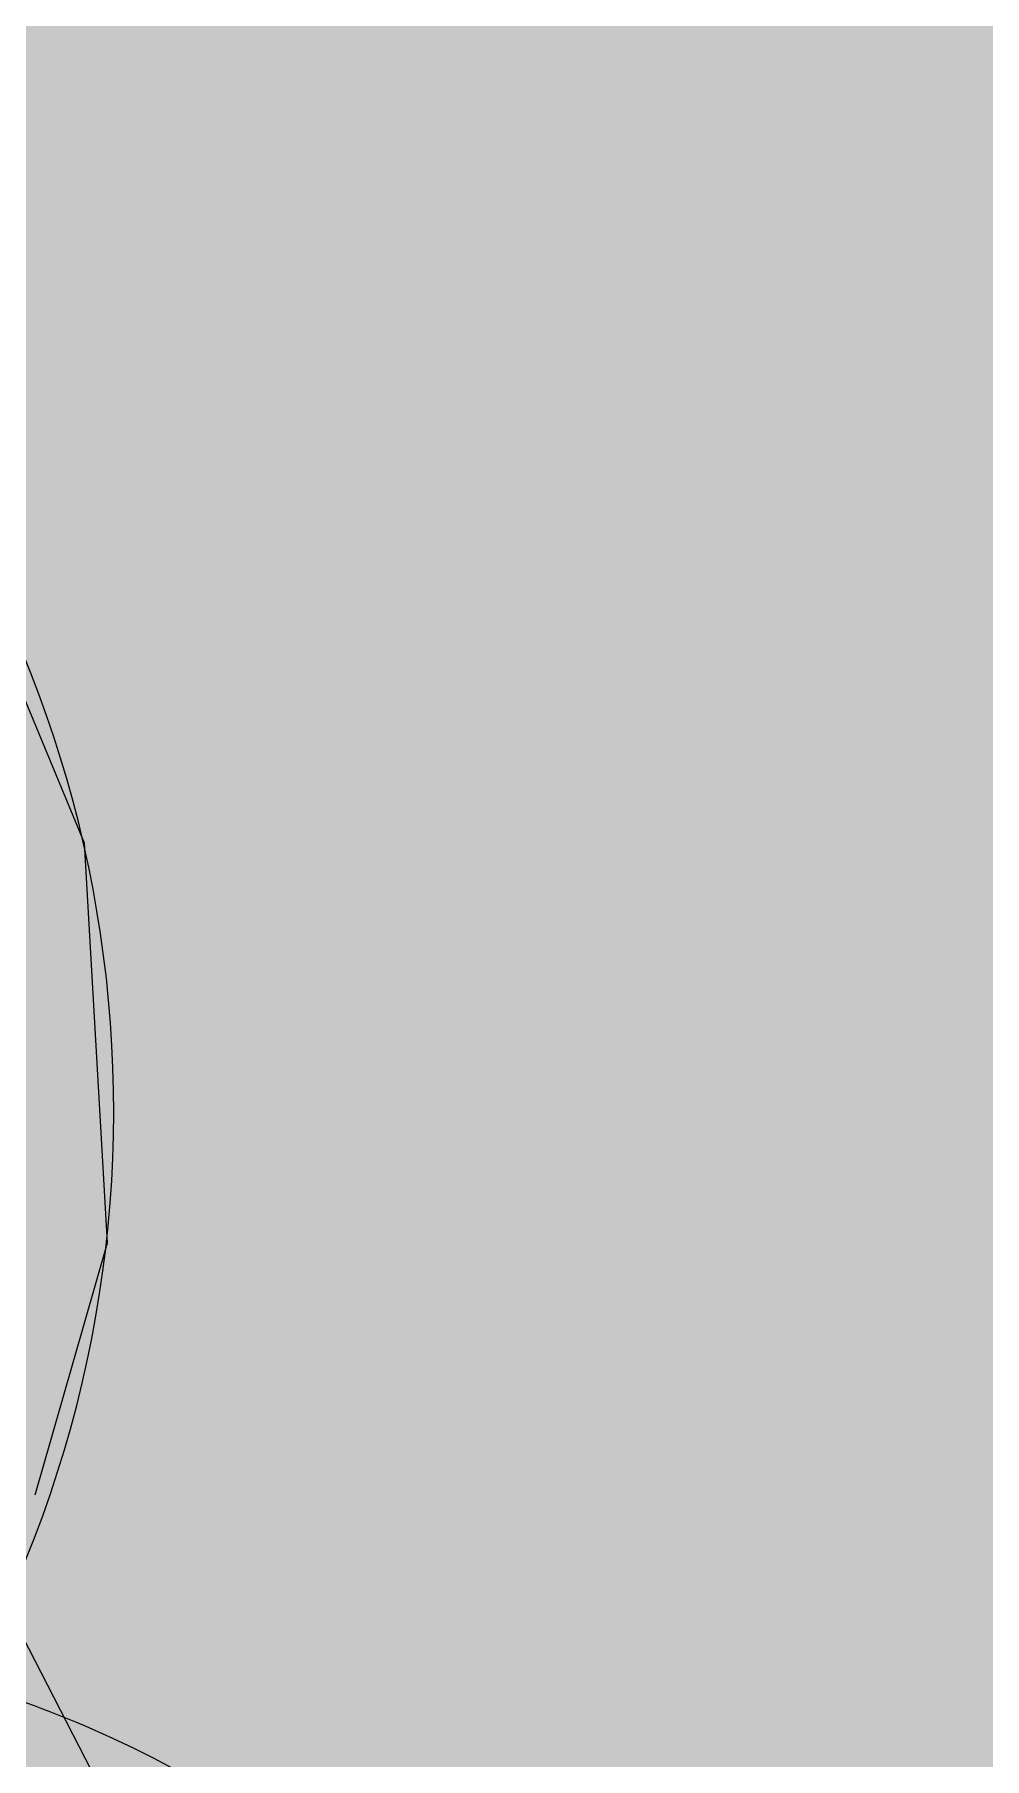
# Model space of a CAD drawing. Header units: metres. Extents: x 1.1 to 88.1, y -3.7 to 23.8.
# Drawn here: x 36.0743 to 36.102, y 13.2213 to 13.2717 of the extents above; entities that cross this region are included whole.
import ezdxf

# ---------------------------------------------------------------- set-up
doc = ezdxf.new("R2010")
doc.units = ezdxf.units.M
doc.layers.add('1095_ARQ_BASE_dwg', color=7, linetype='Continuous', lineweight=5, true_color=0x767676)
doc.layers.add('A-FLOR', color=7, linetype='Continuous', lineweight=9, true_color=0x007f00)
doc.layers.add('LAYOUT-WC_COZINHA', color=7, linetype='Continuous', lineweight=5)
doc.layers.add('P-SANR-FIXT', color=7, linetype='Continuous', lineweight=5)

# ---------------------------------------------------------------- blocks, each defined once
blk = doc.blocks.new('1095_ARQ_BASE_dwg_A$C331B23C5-4006145-TÉRREO')
at = {"layer": 'LAYOUT-WC_COZINHA', "color": 254, "true_color": 0xe6e6e6}
blk.add_arc((0.1988713163498231, 0.4000000485780205), 0.03065085100652094, 310.7110104648276, 318.4733296599587, dxfattribs=at)
at = {"layer": 'LAYOUT-WC_COZINHA', "color": 254, "true_color": 0xcecece}
blk.add_arc((0.1988713163498231, 0.4000000485780205), 0.03065085100652077, 234.1243636885577, 310.7110104648287, dxfattribs=at)
blk = doc.blocks.new('1095_ARQ_BASE_dwg-4006143-TÉRREO')
at = {"rotation": 205.7481327013867}
blk.add_blockref('1095_ARQ_BASE_dwg_A$C331B23C5-4006145-TÉRREO', (25.61855519253936, 25.56777039033227), dxfattribs=at)
blk = doc.blocks.new('USO_ESG_Cuba lavatório retângular - Uso geral-V17-TÉRREO')
at = {"layer": 'P-SANR-FIXT', "true_color": 0xf3f3f3, "transparency": 33554560}
h = blk.add_hatch(color=7, dxfattribs=at)
h.paths.add_polyline_path([(0.1869294648992958, -0.1449999999999638), (-0.1858498807490468, -0.1449999999999645), (-0.1858498807490473, -0.3576249999998923), (0.1869294648992942, -0.3576249999998917), (0.1869294648992931, -0.155004864629428)])
h.paths.add_polyline_path([(0.00927050983124101, -0.2214683045111077), (0.01763355756876456, -0.2257294901687157), (0.02427050983123543, -0.2323664424311898), (0.02533763338720663, -0.2344607903328069), (0.02882455396941386, -0.2401222811268648), (0.03077416322397839, -0.2503733809114127), (0.02875675427850976, -0.2602082421174107), (0.02313259905113772, -0.2689772181100238), (0.02216480677844325, -0.2697392606215328), (0.01763355756876565, -0.2742705098312082), (0.00927050983124101, -0.2785316954888161), (-7.580069905088749e-15, -0.2799999999999681), (-0.00927050983125617, -0.2785316954888162), (-0.0176335575687808, -0.2742705098312083), (-0.02427050983125817, -0.2676335575687428), (-0.02473141780717532, -0.2667289747331269), (-0.02908478655405304, -0.2596494302822089), (-0.03101667766111895, -0.2495096537525582), (-0.02896880295336283, -0.2398006921694953), (-0.02329843698090218, -0.2310628503781083), (-0.02107343893350811, -0.2291693715334463), (-0.01763355756878189, -0.2257294901687157), (-0.009270509831259419, -0.2214683045111164), (0.0004140862747577302, -0.2200655848228372), (0.008118853213330772, -0.2212859000222364)])
blk = doc.blocks.new('USO_ESG_Sifão de Uso Geral - Sifão para lavatório-V18-TÉRREO')
at = {"layer": 'P-SANR-FIXT', "color": 8, "true_color": 0x797979}
blk.add_line((-0.02248571543991451, -0.2158568159527935), (-0.02211088125451335, -0.2301286232599947), dxfattribs=at)
at = {"layer": 'P-SANR-FIXT', "color": 9, "true_color": 0xbcbcbc}
blk.add_line((-0.02444732064885335, -0.2257474015771525), (-0.02557307762372937, -0.2270080300985663), dxfattribs=at)
at = {"layer": 'P-SANR-FIXT', "color": 8, "true_color": 0x797979, "flags": 128}
blk.add_lwpolyline([(-0.02557307762372937, -0.2270080300985663), (-0.02954356584374939, -0.2314542034786133), (-0.03401207406082545, -0.2422574119664593), (-0.03434721384626821, -0.2482944531152156)], dxfattribs=at)
at = {"layer": 'P-SANR-FIXT', "color": 8, "true_color": 0x797979}
blk.add_arc((0, -0.2500000000000009), 0.03484968565129574, 129.898926265859, 269.9999999999996, dxfattribs=at)

msp = doc.modelspace()

# ---------------------------------------------------------------- hatches: boundary and pattern name
at = {"layer": 'A-FLOR', "true_color": 0x464646}
h = msp.add_hatch(color=49, dxfattribs=at)
h.paths.add_polyline_path([(35.95640017940524, 12.982056820301), (35.96553386908902, 12.98279563461369), (35.97389722288555, 12.98574404144079), (36.07780492791148, 13.0360481457151), (35.98882767557263, 13.06715123993177), (35.98850773424477, 13.06592424299721), (35.97435112971133, 13.0708782974), (35.9728722947903, 13.07277296593848), (35.97134334761612, 13.07303005115642), (35.97117659869728, 13.07289211370913), (35.97047014913964, 13.07233821404946), (35.96941645174642, 13.07059988831907), (35.9559086448954, 13.06408503837853), (35.95516029988034, 13.06516741165009), (35.90925956996143, 13.04302937170907), (35.93059841225694, 12.99911634617686), (35.93456726696273, 12.99306240644813), (35.94171338067567, 12.98704305914769), (35.94823556805198, 12.9837553395076), (35.95524202940625, 12.98229775522519)])
h.paths.add_polyline_path([(35.95524040330535, 13.00381200708835), (35.95130719906711, 13.0071122400303), (35.95229492964469, 13.00644111531336)])
h.paths.add_polyline_path([(36.14567306952529, 13.06859197350046), (36.28535459774672, 13.13612021063499), (36.29140853747543, 13.14008906534078), (36.29742788477589, 13.14723517905373), (36.30071560441597, 13.15375736643003), (36.30241412362256, 13.16192197778329), (36.30161727889995, 13.17123166950879), (36.29872690248278, 13.17941902126362), (36.17921568449689, 13.4268813995872), (36.1752468297911, 13.43293533931593), (36.16810071607815, 13.43895468661637), (36.16157852870185, 13.44224240625646), (36.15304321239335, 13.4439198874306), (36.14428022766481, 13.44320211115037), (36.13591687386827, 13.44025370432326), (35.82445949900711, 13.28987753512906), (35.81827111186139, 13.28575805470092), (35.81238621197794, 13.27876256671032), (35.80909849233786, 13.27224037933403), (35.80739997313127, 13.26407576798076), (35.80787248647725, 13.2557497498939), (35.81108719427106, 13.24657872450045), (35.89203638899654, 13.07913187942922), (35.93783898679571, 13.10122258999682), (35.93740252742933, 13.10245538651784), (35.95133298329751, 13.10891623396018), (35.95375686802793, 13.10889982500196), (35.95497461119565, 13.10926815389867), (35.95910426111265, 13.11058794891), (35.96361436866052, 13.11188699598474), (35.96957852926739, 13.11301198560398), (35.97918502770728, 13.11201083850775), (35.98631243901677, 13.11057264778827), (35.98849036856625, 13.11105864360524), (36.00256867685828, 13.10613198869916), (36.00222661448046, 13.10487655525244), (36.10285856791381, 13.06965904401265), (36.04411338982869, 13.19146054769178), (36.04079972272577, 13.19016661664476), (36.03906025165492, 13.19008319271557), (36.03690729835152, 13.19072377508708), (36.03548507951714, 13.19222672636415), (36.03498891395305, 13.19375065203501), (36.03556936420117, 13.1956974888182), (36.03609921684522, 13.1969584285182), (36.03530753248417, 13.19926704924911), (36.03630242428806, 13.19974688812162), (36.03326153990094, 13.20673726625443), (36.03023255721622, 13.20736739854657), (36.02173191463354, 13.21179881969269), (36.01532160189025, 13.21752061791597), (36.01033370090688, 13.22512897200414), (36.00748494546797, 13.23376904148304), (36.0069694735489, 13.24285201989607), (36.00900992117371, 13.25213089510516), (36.01291749113874, 13.25988274328197), (36.01897563307827, 13.26666987260045), (36.02658398716666, 13.27165777358406), (36.03522405664556, 13.27450652902296), (36.04432152914026, 13.27501898567591), (36.05321393243724, 13.27316906078186), (36.06185349347176, 13.26861364204266), (36.06812488776321, 13.26301584141246), (36.07311278874658, 13.25540748732428), (36.07596154418548, 13.24676741784537), (36.07647701610456, 13.23768443943234), (36.07462407594437, 13.2287775420537), (36.07338870784078, 13.22571894775144), (36.07701195706377, 13.2193812003463), (36.07814856492468, 13.21971502422255), (36.07920129523035, 13.21753230662124), (36.0814344316303, 13.21702457209077), (36.08261131035618, 13.21638897458841), (36.08347672017401, 13.21412804367677), (36.0832168637, 13.21238074668429), (36.08231721058919, 13.2105035245152), (36.07976569446203, 13.20865574579333), (36.07843053217864, 13.20801179359454), (36.14564013058678, 13.06866026867584)])
h.paths.add_polyline_path([(35.82915515991861, 13.26523554408065), (35.83245539286056, 13.26916874831889), (35.83178426814361, 13.26818101774131), (35.83139241950821, 13.26774201723779)])
h = msp.add_hatch(color=49, dxfattribs=at)
h.paths.add_polyline_path([(36.14292589671251, 13.06726700499644), (36.14559905771059, 13.06874542865396), (36.10431169516232, 13.15388040816113), (36.10174831299967, 13.15264408235976), (36.14289230565388, 13.06733665226933)])
h.paths.add_polyline_path([(36.10693238992199, 13.06823335497982), (36.07292551627532, 13.13874277346505), (36.07017834346252, 13.13741780496102), (36.10311045348547, 13.06957089325488), (36.10626751019131, 13.06846603862145)])
h.paths.add_polyline_path([(36.03968812249972, 13.18995988357179), (36.04277822754531, 13.190816595493), (36.08140865722719, 13.20971481953947), (36.08284832828737, 13.21132761117802), (36.08346002849289, 13.21307562014417), (36.08331720223508, 13.21501861512082), (36.08215504056026, 13.21666225909636), (36.08105693729933, 13.2172143714337), (36.07920129523035, 13.21753230662124), (36.07783090114228, 13.21977617917891), (36.07675666720727, 13.2193812003463), (36.07308229249376, 13.22571894775144), (36.06985124659116, 13.21987741232513), (36.06433887237734, 13.21378006024624), (36.05626020073295, 13.20868009817497), (36.0482224330079, 13.20602993030545), (36.03829493754802, 13.20569014689894), (36.03339044980189, 13.20644092846647), (36.03609921684522, 13.19964888064998), (36.03504648653956, 13.1991411461195), (36.03609921684522, 13.19663595528884), (36.03530753248417, 13.19523373669744), (36.03492752131933, 13.19346488562609), (36.03609921684522, 13.19137345477599), (36.03782260718247, 13.19032625684486), (36.03929728167125, 13.19003664179096)])
h.paths.add_polyline_path([(36.03326153990094, 13.20673726625443), (36.03031323386054, 13.21286471946198), (36.02852024245784, 13.21349360908261), (36.02743074019861, 13.21391197404023), (36.02469386693106, 13.21585359659503), (36.02005164987357, 13.21884940117481), (36.01378609091082, 13.22745889406151), (36.01138705701519, 13.23697052852138), (36.01291749113874, 13.24787313718083), (36.01379680973888, 13.25017328713777), (36.01536698920275, 13.25456073429233), (36.02167004894375, 13.2624194945808), (36.02912518364089, 13.26742033049996), (36.03767868570537, 13.26999433841584), (36.04735161153664, 13.26968830840488), (36.05601574945484, 13.26662448528818), (36.05893345008962, 13.26474287400508), (36.06372840668944, 13.26159448496282), (36.06992028009715, 13.25311024198309), (36.07224654631222, 13.24366609534664), (36.07093503481342, 13.2333325157625), (36.07026025686446, 13.23160599385259), (36.07323145648332, 13.22601485968927), (36.07462407594437, 13.2287775420537), (36.07643671454928, 13.23839458123258), (36.07596154418548, 13.24676741784537), (36.07258952427782, 13.2562056550051), (36.06812488776321, 13.26301584141246), (36.06133775844449, 13.26907398335219), (36.05321393243724, 13.27316906078186), (36.04360597485851, 13.27498221478047), (36.03520700628233, 13.27450090727246), (36.02597500912427, 13.27125853846155), (36.01897563307848, 13.26666987260068), (36.01264342073086, 13.25933904164368), (36.00882241370908, 13.25175891727472), (36.00700925971047, 13.24215095969599), (36.00748494546797, 13.23376904148304), (36.01033370090688, 13.22512897200414), (36.01532160189025, 13.21752061791597), (36.02210873120897, 13.21146247597623), (36.03032246321153, 13.20734869501577), (36.0328722924493, 13.20681824307551)])
h.paths.add_polyline_path([(36.04146206832183, 13.20767701204224), (36.04910944616947, 13.20786923177963), (36.05686250248679, 13.21046354273578), (36.06320226451643, 13.21498649656101), (36.06782225078354, 13.22116867491109), (36.06993856044322, 13.22654112677149), (36.07034364581923, 13.23081550974916), (36.07006634706855, 13.231556198764), (36.06782225078354, 13.22563744743233), (36.06177644070969, 13.21811696474761), (36.05406626182258, 13.21303937830465), (36.04532068480853, 13.21055189166569), (36.03558361499866, 13.21102671069172), (36.03085180310558, 13.21267930639973), (36.03159737783042, 13.21153709169671), (36.03638397635372, 13.20902528824564), (36.04137527612186, 13.20770005610261)])

# ---------------------------------------------------------------- block references
at = {"layer": '1095_ARQ_BASE_dwg', "color": 253, "true_color": 0xaaaaaa, "rotation": 270.0000000000001}
msp.add_blockref('1095_ARQ_BASE_dwg-4006143-TÉRREO', (10.94260870917676, 38.80729940953847), dxfattribs=at)
at = {"layer": 'P-SANR-FIXT', "rotation": 205.7481327013867}
msp.add_blockref('USO_ESG_Cuba lavatório retângular - Uso geral-V17-TÉRREO', (36.15032722056662, 13.01509013025516), dxfattribs=at)
at = {"layer": 'P-SANR-FIXT', "color": 9, "true_color": 0xbfbfbf, "rotation": 205.7481327013867}
msp.add_blockref('USO_ESG_Sifão de Uso Geral - Sifão para lavatório-V18-TÉRREO', (36.15032722056662, 13.01509013025516), dxfattribs=at)

doc.saveas('drawing.dxf')
